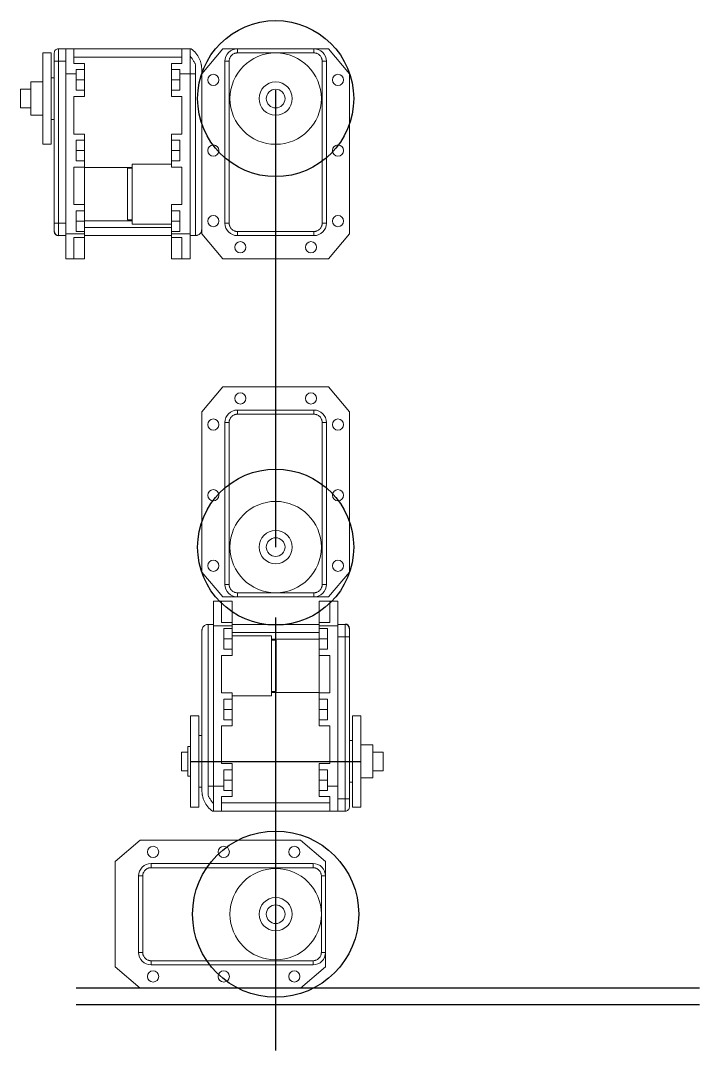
# Model space of a CAD drawing. Header units: millimetres. Extents: x 2045 to 5131, y -377 to 2192.
# Drawn here: x 2524.9 to 2688.3, y 1250.7 to 1498.7 of the extents above; entities that cross this region are included whole.
import ezdxf

# ---------------------------------------------------------------- set-up
doc = ezdxf.new("R2010")
doc.units = ezdxf.units.MM
doc.layers.add('Legs', color=7, linetype='Continuous')
doc.layers.add('RX-28', color=7, linetype='Continuous')

msp = doc.modelspace()

# ---------------------------------------------------------------- linework, layer by layer
at = {"layer": 'Legs', "color": 7, "linetype": 'Continuous', "lineweight": 15}
for p, q in [((2530.202, 1490.913), (2530.202, 1468.913)), ((2532.202, 1468.913), (2532.202, 1490.913)), ((2533.952, 1488.913), (2533.952, 1491.913)), ((2535.702, 1491.913), (2533.952, 1491.913)), ((2535.702, 1485.913), (2535.702, 1491.913)), ((2535.702, 1491.913), (2537.702, 1491.913)), ((2537.702, 1488.388), (2537.702, 1491.913)), ((2537.702, 1491.913), (2563.702, 1491.913)), ((2563.702, 1488.388), (2563.702, 1491.913)), ((2563.702, 1491.913), (2565.702, 1491.913)), ((2565.702, 1485.913), (2565.702, 1491.913)), ((2573.552, 1491.913), (2568.452, 1485.913)), ((2573.552, 1491.913), (2577.052, 1491.913)), ((2573.552, 1491.913), (2576.052, 1491.913)), ((2595.452, 1491.913), (2577.052, 1491.913)), ((2577.052, 1490.913), (2577.052, 1491.913)), ((2595.452, 1490.913), (2577.052, 1490.913)), ((2595.452, 1491.913), (2595.452, 1490.913)), ((2595.452, 1491.913), (2598.952, 1491.913)), ((2596.452, 1491.913), (2598.952, 1491.913)), ((2604.052, 1485.913), (2598.952, 1491.913)), ((2532.952, 1488.913), (2533.952, 1488.913)), ((2532.952, 1449.913), (2532.952, 1488.913)), ((2533.952, 1488.913), (2535.702, 1488.913)), ((2533.952, 1449.913), (2533.952, 1488.913)), ((2537.702, 1489.913), (2563.702, 1489.913)), ((2540.202, 1488.388), (2537.702, 1488.388)), ((2540.202, 1486.888), (2540.202, 1488.388)), ((2561.202, 1486.888), (2561.202, 1488.388)), ((2561.202, 1488.388), (2563.702, 1488.388)), ((2574.052, 1488.913), (2574.052, 1449.913)), ((2575.052, 1488.913), (2574.052, 1488.913)), ((2575.052, 1488.913), (2575.052, 1449.913)), ((2597.452, 1449.913), (2597.452, 1488.913)), ((2597.452, 1488.913), (2598.452, 1488.913)), ((2598.452, 1449.913), (2598.452, 1488.913)), ((2535.702, 1485.913), (2538.202, 1485.913)), ((2535.702, 1447.313), (2535.702, 1485.913)), ((2538.202, 1486.888), (2540.202, 1486.888)), ((2538.202, 1486.888), (2538.202, 1485.913)), ((2538.202, 1481.938), (2538.202, 1485.913)), ((2540.202, 1484.513), (2540.202, 1486.888)), ((2563.202, 1486.888), (2561.202, 1486.888)), ((2561.202, 1484.513), (2561.202, 1486.888)), ((2563.202, 1486.888), (2563.202, 1485.913)), ((2563.202, 1481.938), (2563.202, 1485.913)), ((2565.702, 1485.913), (2563.202, 1485.913)), ((2565.702, 1447.313), (2565.702, 1485.913)), ((2566.952, 1485.913), (2565.702, 1485.913)), ((2566.952, 1487.77), (2566.952, 1486.913)), ((2566.952, 1452.913), (2566.952, 1485.913)), ((2568.452, 1485.913), (2568.452, 1447.313)), ((2604.052, 1447.313), (2604.052, 1485.913)), ((2527.352, 1483.913), (2527.352, 1475.913)), ((2540.202, 1484.413), (2538.202, 1484.413)), ((2540.202, 1484.513), (2540.202, 1484.313)), ((2540.202, 1481.938), (2540.202, 1484.313)), ((2561.202, 1484.313), (2561.202, 1484.513)), ((2561.202, 1484.413), (2563.202, 1484.413)), ((2561.202, 1481.938), (2561.202, 1484.313)), ((2568.452, 1453.414), (2568.452, 1485.412)), ((2524.852, 1482.163), (2524.852, 1477.663)), ((2540.202, 1481.938), (2538.202, 1481.938)), ((2540.202, 1480.438), (2540.202, 1481.938)), ((2561.202, 1480.438), (2561.202, 1481.938)), ((2561.202, 1481.938), (2563.202, 1481.938)), ((2537.702, 1480.438), (2540.202, 1480.438)), ((2537.702, 1471.388), (2537.702, 1480.438)), ((2563.702, 1480.438), (2561.202, 1480.438)), ((2563.702, 1471.388), (2563.702, 1480.438)), ((2540.202, 1471.388), (2537.702, 1471.388)), ((2540.202, 1469.888), (2540.202, 1471.388)), ((2561.202, 1469.888), (2561.202, 1471.388)), ((2561.202, 1471.388), (2563.702, 1471.388)), ((2538.202, 1469.888), (2540.202, 1469.888)), ((2538.202, 1464.938), (2538.202, 1469.888)), ((2540.202, 1467.513), (2540.202, 1469.888)), ((2563.202, 1469.888), (2561.202, 1469.888)), ((2561.202, 1467.513), (2561.202, 1469.888)), ((2563.202, 1464.938), (2563.202, 1469.888)), ((2540.202, 1467.413), (2538.202, 1467.413)), ((2540.202, 1467.513), (2540.202, 1467.313)), ((2540.202, 1464.938), (2540.202, 1467.313)), ((2561.202, 1467.313), (2561.202, 1467.513)), ((2561.202, 1467.413), (2563.202, 1467.413)), ((2561.202, 1464.938), (2561.202, 1467.313)), ((2537.702, 1463.438), (2540.202, 1463.438)), ((2537.702, 1454.388), (2537.702, 1463.438)), ((2540.202, 1464.938), (2538.202, 1464.938)), ((2540.202, 1463.438), (2540.202, 1464.938)), ((2540.202, 1463.313), (2551.702, 1463.313)), ((2540.202, 1454.388), (2540.202, 1463.313)), ((2550.552, 1463.123), (2550.552, 1450.703)), ((2550.552, 1463.123), (2551.702, 1463.123)), ((2551.702, 1464.163), (2551.702, 1449.663)), ((2551.702, 1464.163), (2561.202, 1464.163)), ((2561.202, 1463.438), (2561.202, 1464.938)), ((2561.202, 1464.938), (2563.202, 1464.938)), ((2563.702, 1463.438), (2561.202, 1463.438)), ((2563.702, 1454.388), (2563.702, 1463.438)), ((2540.202, 1454.388), (2537.702, 1454.388)), ((2540.202, 1452.888), (2540.202, 1454.388)), ((2561.202, 1452.888), (2561.202, 1454.388)), ((2561.202, 1454.388), (2563.702, 1454.388)), ((2538.202, 1452.888), (2540.202, 1452.888)), ((2538.202, 1447.938), (2538.202, 1452.888)), ((2540.202, 1450.513), (2540.202, 1452.888)), ((2563.202, 1452.888), (2561.202, 1452.888)), ((2561.202, 1449.663), (2561.202, 1452.888)), ((2563.202, 1447.938), (2563.202, 1452.888)), ((2566.952, 1451.913), (2566.952, 1449.913)), ((2532.952, 1449.913), (2533.952, 1449.913)), ((2533.952, 1446.913), (2533.952, 1449.913)), ((2533.952, 1449.913), (2535.702, 1449.913)), ((2540.202, 1450.413), (2538.202, 1450.413)), ((2540.202, 1450.513), (2540.202, 1450.313)), ((2551.702, 1450.513), (2540.202, 1450.513)), ((2540.202, 1450.313), (2540.202, 1447.938)), ((2561.202, 1448.913), (2540.202, 1448.913)), ((2550.552, 1450.703), (2551.702, 1450.703)), ((2551.702, 1449.663), (2561.202, 1449.663)), ((2563.202, 1450.413), (2561.202, 1450.413)), ((2561.202, 1449.663), (2561.202, 1447.938)), ((2566.952, 1449.913), (2566.952, 1447.913)), ((2568.452, 1448.414), (2568.452, 1449.913)), ((2575.052, 1449.913), (2574.052, 1449.913)), ((2597.452, 1449.913), (2598.452, 1449.913)), ((2533.952, 1446.913), (2535.702, 1446.913)), ((2535.702, 1447.313), (2540.202, 1447.313)), ((2535.702, 1441.313), (2535.702, 1447.313)), ((2537.702, 1446.438), (2540.202, 1446.438)), ((2537.702, 1441.313), (2537.702, 1446.438)), ((2540.202, 1447.938), (2538.202, 1447.938)), ((2540.202, 1447.313), (2540.202, 1447.938)), ((2540.202, 1446.438), (2540.202, 1447.313)), ((2561.202, 1446.913), (2540.202, 1446.913)), ((2540.202, 1441.313), (2540.202, 1446.438)), ((2561.202, 1447.938), (2563.202, 1447.938)), ((2561.202, 1447.313), (2561.202, 1447.938)), ((2565.702, 1447.313), (2561.202, 1447.313)), ((2561.202, 1446.438), (2561.202, 1447.313)), ((2563.702, 1446.438), (2561.202, 1446.438)), ((2561.202, 1441.313), (2561.202, 1446.438)), ((2563.702, 1441.313), (2563.702, 1446.438)), ((2565.702, 1441.313), (2565.702, 1447.313)), ((2566.952, 1446.913), (2565.702, 1446.913)), ((2568.452, 1447.313), (2573.552, 1441.313)), ((2577.052, 1447.913), (2595.452, 1447.913)), ((2577.052, 1447.913), (2577.052, 1446.913)), ((2577.052, 1446.913), (2595.452, 1446.913)), ((2595.452, 1447.913), (2595.452, 1446.913)), ((2598.952, 1441.313), (2604.052, 1447.313)), ((2535.702, 1441.313), (2537.702, 1441.313)), ((2540.202, 1441.313), (2537.702, 1441.313)), ((2540.202, 1441.313), (2537.702, 1441.313)), ((2540.202, 1441.313), (2538.202, 1441.313)), ((2540.202, 1441.313), (2538.202, 1441.313)), ((2561.202, 1441.313), (2563.702, 1441.313)), ((2561.202, 1441.313), (2563.202, 1441.313)), ((2561.202, 1441.313), (2563.702, 1441.313)), ((2561.202, 1441.313), (2563.202, 1441.313)), ((2565.702, 1441.313), (2563.702, 1441.313)), ((2573.552, 1441.313), (2598.952, 1441.313)), ((2573.552, 1410.513), (2568.452, 1404.513)), ((2598.952, 1410.513), (2573.552, 1410.513)), ((2604.052, 1404.513), (2598.952, 1410.513)), ((2568.452, 1404.513), (2568.452, 1365.913)), ((2595.452, 1404.913), (2577.052, 1404.913)), ((2577.052, 1403.913), (2577.052, 1404.913)), ((2595.452, 1403.913), (2577.052, 1403.913)), ((2595.452, 1403.913), (2595.452, 1404.913)), ((2604.052, 1365.913), (2604.052, 1404.513)), ((2574.052, 1401.913), (2574.052, 1362.913)), ((2575.052, 1401.913), (2574.052, 1401.913)), ((2575.052, 1401.913), (2575.052, 1362.913)), ((2597.452, 1362.913), (2597.452, 1401.913)), ((2597.452, 1401.913), (2598.452, 1401.913)), ((2598.452, 1362.913), (2598.452, 1401.913)), ((2568.452, 1365.913), (2573.552, 1359.913)), ((2598.952, 1359.913), (2604.052, 1365.913)), ((2575.052, 1362.913), (2574.052, 1362.913)), ((2597.452, 1362.913), (2598.452, 1362.913)), ((2577.052, 1359.913), (2573.552, 1359.913)), ((2576.052, 1359.913), (2573.552, 1359.913)), ((2577.052, 1360.913), (2595.452, 1360.913)), ((2577.052, 1359.913), (2577.052, 1360.913)), ((2577.052, 1359.913), (2595.452, 1359.913)), ((2595.452, 1360.913), (2595.452, 1359.913)), ((2598.952, 1359.913), (2595.452, 1359.913)), ((2598.952, 1359.913), (2596.452, 1359.913)), ((2571.252, 1358.913), (2573.252, 1358.913)), ((2571.252, 1358.913), (2571.252, 1352.913)), ((2573.252, 1358.913), (2573.252, 1353.788)), ((2575.752, 1358.913), (2573.252, 1358.913)), ((2575.752, 1358.913), (2573.252, 1358.913)), ((2575.752, 1358.913), (2573.752, 1358.913)), ((2575.752, 1358.913), (2573.752, 1358.913)), ((2575.752, 1358.913), (2575.752, 1353.788)), ((2596.752, 1358.913), (2599.252, 1358.913)), ((2596.752, 1358.913), (2596.752, 1353.788)), ((2596.752, 1358.913), (2598.752, 1358.913)), ((2596.752, 1358.913), (2599.252, 1358.913)), ((2596.752, 1358.913), (2598.752, 1358.913)), ((2599.252, 1358.913), (2599.252, 1353.788)), ((2601.252, 1358.913), (2599.252, 1358.913)), ((2601.252, 1358.913), (2601.252, 1352.913)), ((2568.502, 1351.812), (2568.502, 1350.313)), ((2570.002, 1353.313), (2571.252, 1353.313)), ((2570.002, 1350.313), (2570.002, 1352.313)), ((2571.252, 1352.913), (2571.252, 1314.313)), ((2571.252, 1352.913), (2575.752, 1352.913)), ((2573.252, 1353.788), (2575.752, 1353.788)), ((2575.752, 1352.288), (2573.752, 1352.288)), ((2573.752, 1352.288), (2573.752, 1347.338)), ((2575.752, 1353.788), (2575.752, 1352.913)), ((2575.752, 1353.313), (2596.752, 1353.313)), ((2575.752, 1352.913), (2575.752, 1352.288)), ((2575.752, 1350.563), (2575.752, 1352.288)), ((2599.252, 1353.788), (2596.752, 1353.788)), ((2596.752, 1353.788), (2596.752, 1352.913)), ((2596.752, 1352.913), (2596.752, 1352.288)), ((2601.252, 1352.913), (2596.752, 1352.913)), ((2596.752, 1352.288), (2598.752, 1352.288)), ((2596.752, 1349.913), (2596.752, 1352.288)), ((2598.752, 1352.288), (2598.752, 1347.338)), ((2603.002, 1353.313), (2601.252, 1353.313)), ((2601.252, 1352.913), (2601.252, 1314.313)), ((2603.002, 1353.313), (2603.002, 1350.313)), ((2570.002, 1348.313), (2570.002, 1350.313)), ((2573.752, 1349.813), (2575.752, 1349.813)), ((2575.752, 1351.313), (2596.752, 1351.313)), ((2575.752, 1350.563), (2575.752, 1347.338)), ((2585.252, 1350.563), (2575.752, 1350.563)), ((2585.252, 1336.063), (2585.252, 1350.563)), ((2585.252, 1349.713), (2596.752, 1349.713)), ((2586.402, 1349.523), (2585.252, 1349.523)), ((2586.402, 1337.103), (2586.402, 1349.523)), ((2596.752, 1349.713), (2596.752, 1349.913)), ((2596.752, 1349.813), (2598.752, 1349.813)), ((2596.752, 1349.713), (2596.752, 1347.338)), ((2603.002, 1350.313), (2601.252, 1350.313)), ((2604.002, 1350.313), (2603.002, 1350.313)), ((2603.002, 1350.313), (2603.002, 1311.313)), ((2604.002, 1350.313), (2604.002, 1311.313)), ((2568.502, 1346.812), (2568.502, 1314.814)), ((2570.002, 1347.313), (2570.002, 1314.313)), ((2573.752, 1347.338), (2575.752, 1347.338)), ((2575.752, 1347.338), (2575.752, 1345.838)), ((2596.752, 1347.338), (2596.752, 1345.838)), ((2598.752, 1347.338), (2596.752, 1347.338)), ((2575.752, 1345.838), (2573.252, 1345.838)), ((2573.252, 1345.838), (2573.252, 1336.788)), ((2596.752, 1345.838), (2599.252, 1345.838)), ((2596.752, 1345.838), (2596.752, 1336.913)), ((2599.252, 1345.838), (2599.252, 1336.788)), ((2573.252, 1336.788), (2575.752, 1336.788)), ((2575.752, 1336.788), (2575.752, 1335.288)), ((2586.402, 1337.103), (2585.252, 1337.103)), ((2596.752, 1336.913), (2585.252, 1336.913)), ((2596.752, 1336.788), (2596.752, 1335.288)), ((2599.252, 1336.788), (2596.752, 1336.788)), ((2575.752, 1335.288), (2573.752, 1335.288)), ((2573.752, 1335.288), (2573.752, 1330.338)), ((2585.252, 1336.063), (2575.752, 1336.063)), ((2575.752, 1335.288), (2575.752, 1332.913)), ((2596.752, 1335.288), (2598.752, 1335.288)), ((2596.752, 1335.288), (2596.752, 1332.913)), ((2598.752, 1335.288), (2598.752, 1330.338)), ((2575.752, 1332.813), (2573.752, 1332.813)), ((2575.752, 1332.913), (2575.752, 1332.713)), ((2575.752, 1332.713), (2575.752, 1330.338)), ((2596.752, 1332.713), (2596.752, 1332.913)), ((2596.752, 1332.813), (2598.752, 1332.813)), ((2596.752, 1332.713), (2596.752, 1330.338)), ((2565.752, 1309.313), (2565.752, 1331.313)), ((2567.752, 1331.313), (2567.752, 1309.313)), ((2573.752, 1330.338), (2575.752, 1330.338)), ((2575.752, 1330.338), (2575.752, 1328.838)), ((2596.752, 1330.338), (2596.752, 1328.838)), ((2598.752, 1330.338), (2596.752, 1330.338)), ((2604.752, 1331.313), (2604.752, 1309.313)), ((2606.752, 1309.313), (2606.752, 1331.313)), ((2575.752, 1328.838), (2573.252, 1328.838)), ((2573.252, 1328.838), (2573.252, 1319.788)), ((2596.752, 1328.838), (2599.252, 1328.838)), ((2599.252, 1328.838), (2599.252, 1319.788)), ((2609.602, 1316.313), (2609.602, 1324.313)), ((2563.602, 1318.063), (2563.602, 1322.563)), ((2565.102, 1316.713), (2565.102, 1323.913)), ((2612.102, 1318.063), (2612.102, 1322.563)), ((2573.252, 1319.788), (2575.752, 1319.788)), ((2575.752, 1319.788), (2575.752, 1318.288)), ((2596.752, 1319.788), (2596.752, 1318.288)), ((2599.252, 1319.788), (2596.752, 1319.788)), ((2575.752, 1318.288), (2573.752, 1318.288)), ((2573.752, 1318.288), (2573.752, 1314.313)), ((2575.752, 1318.288), (2575.752, 1315.913)), ((2596.752, 1318.288), (2598.752, 1318.288)), ((2596.752, 1318.288), (2596.752, 1315.913)), ((2598.752, 1318.288), (2598.752, 1314.313)), ((2575.752, 1315.813), (2573.752, 1315.813)), ((2575.752, 1315.913), (2575.752, 1315.713)), ((2575.752, 1315.713), (2575.752, 1313.338)), ((2596.752, 1315.713), (2596.752, 1315.913)), ((2596.752, 1315.813), (2598.752, 1315.813)), ((2596.752, 1315.713), (2596.752, 1313.338)), ((2570.002, 1314.313), (2571.252, 1314.313)), ((2570.002, 1312.456), (2570.002, 1313.313)), ((2571.252, 1314.313), (2573.752, 1314.313)), ((2571.252, 1314.313), (2571.252, 1308.313)), ((2575.752, 1311.838), (2573.252, 1311.838)), ((2573.252, 1311.838), (2573.252, 1308.313)), ((2573.752, 1313.338), (2573.752, 1314.313)), ((2573.752, 1313.338), (2575.752, 1313.338)), ((2575.752, 1313.338), (2575.752, 1311.838)), ((2596.752, 1313.338), (2596.752, 1311.838)), ((2598.752, 1313.338), (2596.752, 1313.338)), ((2596.752, 1311.838), (2599.252, 1311.838)), ((2598.752, 1313.338), (2598.752, 1314.313)), ((2601.252, 1314.313), (2598.752, 1314.313)), ((2599.252, 1311.838), (2599.252, 1308.313)), ((2601.252, 1314.313), (2601.252, 1308.313)), ((2599.252, 1310.313), (2573.252, 1310.313)), ((2603.002, 1311.313), (2601.252, 1311.313)), ((2603.002, 1311.313), (2603.002, 1308.313)), ((2604.002, 1311.313), (2603.002, 1311.313)), ((2573.252, 1308.313), (2571.252, 1308.313)), ((2599.252, 1308.313), (2573.252, 1308.313)), ((2601.252, 1308.313), (2599.252, 1308.313)), ((2601.252, 1308.313), (2603.002, 1308.313)), ((2547.652, 1296.213), (2553.652, 1301.313)), ((2553.652, 1301.313), (2592.252, 1301.313)), ((2592.252, 1301.313), (2598.252, 1296.213)), ((2547.652, 1270.813), (2547.652, 1296.213)), ((2556.252, 1295.713), (2595.252, 1295.713)), ((2556.252, 1294.713), (2556.252, 1295.713)), ((2556.252, 1294.713), (2595.252, 1294.713)), ((2595.252, 1294.713), (2595.252, 1295.713)), ((2598.252, 1292.713), (2598.252, 1296.213)), ((2598.252, 1293.713), (2598.252, 1296.213)), ((2553.252, 1274.313), (2553.252, 1292.713)), ((2554.252, 1292.713), (2553.252, 1292.713)), ((2554.252, 1274.313), (2554.252, 1292.713)), ((2597.252, 1292.713), (2597.252, 1274.313)), ((2598.252, 1292.713), (2597.252, 1292.713)), ((2598.252, 1292.713), (2598.252, 1274.313)), ((2554.252, 1274.313), (2553.252, 1274.313)), ((2595.252, 1272.313), (2556.252, 1272.313)), ((2556.252, 1272.313), (2556.252, 1271.313)), ((2595.252, 1272.313), (2595.252, 1271.313)), ((2597.252, 1274.313), (2598.252, 1274.313)), ((2598.252, 1270.813), (2598.252, 1274.313)), ((2598.252, 1270.813), (2598.252, 1273.313)), ((2553.652, 1265.713), (2547.652, 1270.813)), ((2595.252, 1271.313), (2556.252, 1271.313)), ((2598.252, 1270.813), (2592.252, 1265.713)), ((2592.252, 1265.713), (2553.652, 1265.713))]:
    msp.add_line(p, q, dxfattribs=at)
at = {"layer": 'Legs', "color": 1}
for p, q in [((2586.252, 1371.913), (2586.252, 1481.913)), ((2586.252, 1250.713), (2586.252, 1354.928)), ((2565.752, 1320.313), (2606.752, 1320.313)), ((2688.252, 1265.713), (2538.252, 1265.713)), ((2688.252, 1261.713), (2538.252, 1261.713))]:
    msp.add_line(p, q, dxfattribs=at)
for centre, radius in [((2586.252, 1479.913), 18.784), ((2586.252, 1283.513), 20)]:
    msp.add_circle(centre, radius, dxfattribs=at)
at = {"layer": 'Legs', "color": 7, "linetype": 'Continuous', "lineweight": 15}
for centre, radius in [((2586.252, 1479.913), 11), ((2571.252, 1484.413), 1.35), ((2601.252, 1484.413), 1.35), ((2586.252, 1479.913), 4), ((2586.252, 1479.913), 2.25), ((2571.252, 1467.413), 1.35), ((2601.252, 1467.413), 1.35), ((2571.252, 1450.413), 1.35), ((2601.252, 1450.413), 1.35), ((2577.752, 1444.113), 1.35), ((2594.752, 1444.113), 1.35), ((2577.752, 1407.713), 1.35), ((2594.752, 1407.713), 1.35), ((2571.252, 1401.413), 1.35), ((2601.252, 1401.413), 1.35), ((2571.252, 1384.413), 1.35), ((2601.252, 1384.413), 1.35), ((2586.252, 1371.913), 11), ((2586.252, 1371.913), 4), ((2586.252, 1371.913), 2.25), ((2571.252, 1367.413), 1.35), ((2601.252, 1367.413), 1.35), ((2556.752, 1298.513), 1.35), ((2573.752, 1298.513), 1.35), ((2590.752, 1298.513), 1.35), ((2586.252, 1283.513), 11), ((2586.252, 1283.513), 4), ((2586.252, 1283.513), 2.25), ((2556.752, 1268.513), 1.35), ((2573.752, 1268.513), 1.35), ((2590.752, 1268.513), 1.35)]:
    msp.add_circle(centre, radius, dxfattribs=at)
for centre, radius, start, end in [((2533.952, 1490.913), 1, 90, 180.00001), ((2562.275, 1486.913), 6.177, 25.31713, 54.04316), ((2577.052, 1488.913), 3, 90, 180), ((2595.452, 1488.913), 3, 0, 90), ((2577.052, 1449.913), 3, 180, 270), ((2595.452, 1449.913), 3, 270, 0), ((2577.052, 1401.913), 3, 90, 180), ((2595.452, 1401.913), 3, 0, 90), ((2577.052, 1362.913), 3, 180, 270), ((2595.452, 1362.913), 3, 270, 0), ((2574.679, 1313.313), 6.177, 205.31713, 234.04316), ((2603.002, 1309.313), 1, 270, 0.00001), ((2556.252, 1292.713), 3, 90, 180), ((2595.252, 1292.713), 3, 0, 90), ((2556.252, 1274.313), 3, 180, 270), ((2595.252, 1274.313), 3, 270, 0)]:
    msp.add_arc(centre, radius, start, end, dxfattribs=at)
at = {"layer": 'Legs', "color": 7, "linetype": 'Continuous'}
for centre, start, end in [((2533.952, 1447.913), 180, 270), ((2603.002, 1352.313), 0, 90)]:
    msp.add_arc(centre, 1, start, end, dxfattribs=at)
at = {"layer": 'Legs', "color": 7, "linetype": 'Continuous', "lineweight": 15}
for points, degree in [([(2532.202, 1490.913), (2530.202, 1490.913)], 1), ([(2565.902, 1491.913), (2565.902, 1491.913), (2565.825, 1491.913), (2565.702, 1491.913)], 3), ([(2565.702, 1490.096), (2566.028, 1489.745), (2566.298, 1489.346), (2566.503, 1488.913)], 3), ([(2568.452, 1485.413), (2568.452, 1485.413), (2568.452, 1485.973), (2568.452, 1486.913)], 3), ([(2530.202, 1483.913), (2527.352, 1483.913)], 1), ([(2532.952, 1484.913), (2532.202, 1484.913)], 1), ([(2527.352, 1482.163), (2524.852, 1482.163)], 1), ([(2524.852, 1477.663), (2527.352, 1477.663)], 1), ([(2527.352, 1475.913), (2530.202, 1475.913)], 1), ([(2532.202, 1474.913), (2532.952, 1474.913)], 1), ([(2530.202, 1468.913), (2532.202, 1468.913)], 1), ([(2566.952, 1451.948), (2566.952, 1451.913)], 1), ([(2566.952, 1446.948), (2566.952, 1446.913)], 1), ([(2568.154, 1447.522), (2568.077, 1447.431)], 1), ([(2568.8, 1352.704), (2568.877, 1352.795)], 1), ([(2570.002, 1353.278), (2570.002, 1353.313)], 1), ([(2570.002, 1348.278), (2570.002, 1348.313)], 1), ([(2565.752, 1331.313), (2567.752, 1331.313)], 1), ([(2606.752, 1331.313), (2604.752, 1331.313)], 1), ([(2567.752, 1326.563), (2568.502, 1326.563)], 1), ([(2604.752, 1325.313), (2604.002, 1325.313)], 1), ([(2609.602, 1324.313), (2606.752, 1324.313)], 1), ([(2563.602, 1322.563), (2565.102, 1322.563)], 1), ([(2565.102, 1323.913), (2565.752, 1323.913)], 1), ([(2612.102, 1322.563), (2609.602, 1322.563)], 1), ([(2565.102, 1318.063), (2563.602, 1318.063)], 1), ([(2609.602, 1318.063), (2612.102, 1318.063)], 1), ([(2565.752, 1316.713), (2565.102, 1316.713)], 1), ([(2568.502, 1314.813), (2568.502, 1314.813), (2568.502, 1314.253), (2568.502, 1313.313)], 3), ([(2604.002, 1315.313), (2604.752, 1315.313)], 1), ([(2606.752, 1316.313), (2609.602, 1316.313)], 1), ([(2568.502, 1314.063), (2567.752, 1314.063)], 1), ([(2571.252, 1310.13), (2570.926, 1310.481), (2570.656, 1310.88), (2570.451, 1311.313)], 3), ([(2567.752, 1309.313), (2565.752, 1309.313)], 1), ([(2571.052, 1308.313), (2571.052, 1308.313), (2571.128, 1308.313), (2571.252, 1308.313)], 3), ([(2604.752, 1309.313), (2606.752, 1309.313)], 1)]:
    msp.add_open_spline(points, degree=degree, dxfattribs=at)
for points, knots in [([(2532.952, 1488.913), (2532.952, 1488.955), (2532.952, 1489.039), (2532.952, 1489.164), (2532.952, 1489.288), (2532.952, 1489.41), (2532.952, 1489.531), (2532.952, 1489.738), (2532.952, 1490.019), (2532.952, 1490.336), (2532.952, 1490.597), (2532.952, 1490.761), (2532.952, 1490.855), (2532.952, 1490.904), (2532.952, 1490.91), (2532.952, 1490.913)], [0, 0, 0, 0, 0.04032222, 0.08031714, 0.12014249, 0.15995801, 0.19992356, 0.24019724, 0.37004189, 0.50005725, 0.62990199, 0.75991743, 0.84004545, 0.91964627, 1, 1, 1, 1]), ([(2577.052, 1490.913), (2577.01, 1490.912), (2576.926, 1490.911), (2576.8, 1490.898), (2576.677, 1490.879), (2576.554, 1490.852), (2576.434, 1490.816), (2576.227, 1490.742), (2575.946, 1490.597), (2575.628, 1490.337), (2575.368, 1490.019), (2575.204, 1489.701), (2575.11, 1489.412), (2575.061, 1489.164), (2575.055, 1488.997), (2575.052, 1488.913)], [0, 0, 0, 0, 0.0403222, 0.0803171, 0.1201425, 0.159958, 0.1999236, 0.2401972, 0.3700419, 0.5000573, 0.629902, 0.7599174, 0.8400454, 0.9196463, 1, 1, 1, 1]), ([(2597.452, 1488.913), (2597.451, 1488.955), (2597.45, 1489.039), (2597.437, 1489.164), (2597.418, 1489.288), (2597.391, 1489.41), (2597.355, 1489.531), (2597.281, 1489.738), (2597.136, 1490.019), (2596.876, 1490.336), (2596.558, 1490.597), (2596.24, 1490.761), (2595.951, 1490.855), (2595.703, 1490.904), (2595.536, 1490.91), (2595.452, 1490.913)], [0, 0, 0, 0, 0.04032222, 0.08031714, 0.12014249, 0.15995801, 0.19992356, 0.24019724, 0.37004189, 0.50005725, 0.62990199, 0.75991743, 0.84004545, 0.91964627, 1, 1, 1, 1]), ([(2566.503, 1488.913), (2566.655, 1488.729), (2566.771, 1488.533), (2566.92, 1488.142), (2566.952, 1487.947), (2566.952, 1487.77)], [0, 0, 0, 0, 0.5, 0.5, 1, 1, 1, 1]), ([(2568.452, 1486.913), (2568.451, 1486.972), (2568.45, 1487.092), (2568.442, 1487.275), (2568.428, 1487.463), (2568.408, 1487.654), (2568.382, 1487.849), (2568.348, 1488.047), (2568.299, 1488.287), (2568.228, 1488.572), (2568.127, 1488.899), (2568.006, 1489.229), (2567.908, 1489.445), (2567.859, 1489.554)], [0, 0, 0, 0, 0.070877, 0.1420784, 0.2137175, 0.285906, 0.3587527, 0.4323636, 0.5068416, 0.6264285, 0.748243, 0.872652, 1, 1, 1, 1]), ([(2566.952, 1486.913), (2566.952, 1486.913), (2566.952, 1486.891), (2566.952, 1486.794), (2566.952, 1486.717), (2566.952, 1486.522), (2566.952, 1486.404), (2566.952, 1486.158), (2566.952, 1486.031), (2566.952, 1485.913)], [0, 0, 0, 0, 0.25, 0.25, 0.5, 0.5, 0.75, 0.75, 1, 1, 1, 1]), ([(2568.452, 1449.913), (2568.452, 1450.841), (2568.452, 1451.731), (2568.452, 1453.044), (2568.452, 1453.413), (2568.452, 1453.413)], [0, 0, 0, 0, 0.5, 0.5, 1, 1, 1, 1]), ([(2566.952, 1452.913), (2566.952, 1452.782), (2566.952, 1452.519), (2566.952, 1452.192), (2566.952, 1451.985), (2566.952, 1451.958), (2566.952, 1451.948)], [0, 0, 0, 0, 0.2825844, 0.5651689, 0.8477533, 1, 1, 1, 1]), ([(2532.952, 1447.913), (2532.952, 1447.914), (2532.952, 1447.915), (2532.952, 1447.927), (2532.952, 1447.947), (2532.952, 1447.974), (2532.952, 1448.009), (2532.952, 1448.084), (2532.952, 1448.229), (2532.952, 1448.489), (2532.952, 1448.807), (2532.952, 1449.125), (2532.952, 1449.414), (2532.952, 1449.661), (2532.952, 1449.829), (2532.952, 1449.913)], [0, 0, 0, 0, 0.0403222, 0.0803171, 0.1201425, 0.159958, 0.1999236, 0.2401972, 0.3700419, 0.5000573, 0.629902, 0.7599174, 0.8400454, 0.9196463, 1, 1, 1, 1]), ([(2568.097, 1447.447), (2568.107, 1447.459), (2568.169, 1447.527), (2568.276, 1447.698), (2568.396, 1447.98), (2568.415, 1448.206), (2568.426, 1448.328)], [0, 0, 0, 0, 0.050132, 0.2955176, 0.6187189, 1, 1, 1, 1]), ([(2568.452, 1448.414), (2568.446, 1448.32), (2568.434, 1448.121), (2568.37, 1447.886), (2568.297, 1447.76), (2568.277, 1447.727)], [0, 0, 0, 0, 0.3971375, 0.8406945, 1, 1, 1, 1]), ([(2575.052, 1449.913), (2575.053, 1449.871), (2575.054, 1449.787), (2575.066, 1449.661), (2575.086, 1449.538), (2575.113, 1449.415), (2575.148, 1449.295), (2575.223, 1449.088), (2575.368, 1448.807), (2575.628, 1448.489), (2575.946, 1448.229), (2576.264, 1448.065), (2576.553, 1447.971), (2576.8, 1447.922), (2576.968, 1447.916), (2577.052, 1447.913)], [0, 0, 0, 0, 0.0403222, 0.0803171, 0.1201425, 0.159958, 0.1999236, 0.2401972, 0.3700419, 0.5000573, 0.629902, 0.7599174, 0.8400454, 0.9196463, 1, 1, 1, 1]), ([(2595.452, 1447.913), (2595.494, 1447.914), (2595.578, 1447.915), (2595.703, 1447.927), (2595.827, 1447.947), (2595.949, 1447.974), (2596.07, 1448.009), (2596.277, 1448.084), (2596.558, 1448.229), (2596.875, 1448.489), (2597.136, 1448.807), (2597.3, 1449.125), (2597.394, 1449.414), (2597.443, 1449.661), (2597.449, 1449.829), (2597.452, 1449.913)], [0, 0, 0, 0, 0.0403222, 0.0803171, 0.1201425, 0.159958, 0.1999236, 0.2401972, 0.3700419, 0.5000573, 0.629902, 0.7599174, 0.8400454, 0.9196463, 1, 1, 1, 1]), ([(2566.935, 1446.929), (2567.012, 1446.934), (2567.158, 1446.942), (2567.417, 1446.997), (2567.725, 1447.118), (2567.948, 1447.273), (2568.072, 1447.417), (2568.097, 1447.447)], [0, 0, 0, 0, 0.1677828, 0.3204249, 0.5757663, 0.9127774, 1, 1, 1, 1]), ([(2566.952, 1447.913), (2566.952, 1447.782), (2566.952, 1447.519), (2566.952, 1447.192), (2566.952, 1446.985), (2566.952, 1446.958), (2566.952, 1446.948)], [0, 0, 0, 0, 0.2825843, 0.5651687, 0.847753, 1, 1, 1, 1]), ([(2577.052, 1403.913), (2577.01, 1403.912), (2576.926, 1403.911), (2576.8, 1403.898), (2576.677, 1403.879), (2576.554, 1403.852), (2576.434, 1403.816), (2576.227, 1403.742), (2575.946, 1403.597), (2575.628, 1403.337), (2575.368, 1403.019), (2575.204, 1402.701), (2575.11, 1402.412), (2575.061, 1402.164), (2575.055, 1401.997), (2575.052, 1401.913)], [0, 0, 0, 0, 0.0403222, 0.0803171, 0.1201425, 0.159958, 0.1999236, 0.2401972, 0.3700419, 0.5000573, 0.629902, 0.7599174, 0.8400454, 0.9196463, 1, 1, 1, 1]), ([(2597.452, 1401.913), (2597.451, 1401.955), (2597.45, 1402.039), (2597.437, 1402.164), (2597.418, 1402.288), (2597.391, 1402.41), (2597.355, 1402.531), (2597.281, 1402.738), (2597.136, 1403.019), (2596.876, 1403.336), (2596.558, 1403.597), (2596.24, 1403.761), (2595.951, 1403.855), (2595.703, 1403.904), (2595.536, 1403.91), (2595.452, 1403.913)], [0, 0, 0, 0, 0.0403222, 0.0803171, 0.1201425, 0.159958, 0.1999236, 0.2401972, 0.3700419, 0.5000573, 0.629902, 0.7599174, 0.8400454, 0.9196463, 1, 1, 1, 1]), ([(2575.052, 1362.913), (2575.053, 1362.871), (2575.054, 1362.787), (2575.066, 1362.661), (2575.086, 1362.538), (2575.113, 1362.415), (2575.148, 1362.295), (2575.223, 1362.088), (2575.368, 1361.807), (2575.628, 1361.489), (2575.946, 1361.229), (2576.264, 1361.065), (2576.553, 1360.971), (2576.8, 1360.922), (2576.968, 1360.916), (2577.052, 1360.913)], [0, 0, 0, 0, 0.04032222, 0.08031714, 0.12014249, 0.15995801, 0.19992356, 0.24019724, 0.37004189, 0.50005725, 0.62990199, 0.75991743, 0.84004545, 0.91964627, 1, 1, 1, 1]), ([(2595.452, 1360.913), (2595.494, 1360.914), (2595.578, 1360.915), (2595.703, 1360.927), (2595.827, 1360.947), (2595.949, 1360.974), (2596.07, 1361.009), (2596.277, 1361.084), (2596.558, 1361.229), (2596.875, 1361.489), (2597.136, 1361.807), (2597.3, 1362.125), (2597.394, 1362.414), (2597.443, 1362.661), (2597.449, 1362.829), (2597.452, 1362.913)], [0, 0, 0, 0, 0.0403222, 0.0803171, 0.1201425, 0.159958, 0.1999236, 0.2401972, 0.3700419, 0.5000573, 0.629902, 0.7599174, 0.8400454, 0.9196463, 1, 1, 1, 1]), ([(2568.502, 1351.812), (2568.508, 1351.906), (2568.52, 1352.105), (2568.584, 1352.34), (2568.657, 1352.465), (2568.676, 1352.499)], [0, 0, 0, 0, 0.3971375, 0.8406945, 1, 1, 1, 1]), ([(2568.857, 1352.778), (2568.846, 1352.767), (2568.785, 1352.699), (2568.678, 1352.528), (2568.557, 1352.246), (2568.538, 1352.02), (2568.528, 1351.897)], [0, 0, 0, 0, 0.050132, 0.2955176, 0.6187189, 1, 1, 1, 1]), ([(2570.018, 1353.296), (2569.942, 1353.292), (2569.795, 1353.284), (2569.536, 1353.228), (2569.229, 1353.108), (2569.006, 1352.953), (2568.882, 1352.808), (2568.857, 1352.778)], [0, 0, 0, 0, 0.1677828, 0.3204249, 0.5757663, 0.9127774, 1, 1, 1, 1]), ([(2570.002, 1352.313), (2570.002, 1352.444), (2570.002, 1352.707), (2570.002, 1353.034), (2570.002, 1353.24), (2570.002, 1353.268), (2570.002, 1353.278)], [0, 0, 0, 0, 0.2825843, 0.5651687, 0.847753, 1, 1, 1, 1]), ([(2604.002, 1352.313), (2604.002, 1352.312), (2604.002, 1352.311), (2604.002, 1352.298), (2604.002, 1352.279), (2604.002, 1352.252), (2604.002, 1352.216), (2604.002, 1352.142), (2604.002, 1351.997), (2604.002, 1351.737), (2604.002, 1351.419), (2604.002, 1351.101), (2604.002, 1350.812), (2604.002, 1350.564), (2604.002, 1350.397), (2604.002, 1350.313)], [0, 0, 0, 0, 0.0403222, 0.0803171, 0.1201425, 0.159958, 0.1999236, 0.2401972, 0.3700419, 0.5000573, 0.629902, 0.7599174, 0.8400454, 0.9196463, 1, 1, 1, 1]), ([(2568.502, 1350.313), (2568.502, 1349.385), (2568.502, 1348.494), (2568.502, 1347.182), (2568.502, 1346.813), (2568.502, 1346.813)], [0, 0, 0, 0, 0.5, 0.5, 1, 1, 1, 1]), ([(2570.002, 1347.313), (2570.002, 1347.444), (2570.002, 1347.707), (2570.002, 1348.034), (2570.002, 1348.24), (2570.002, 1348.268), (2570.002, 1348.278)], [0, 0, 0, 0, 0.2825844, 0.5651689, 0.8477533, 1, 1, 1, 1]), ([(2568.502, 1313.313), (2568.502, 1313.253), (2568.503, 1313.134), (2568.512, 1312.95), (2568.525, 1312.763), (2568.545, 1312.572), (2568.572, 1312.377), (2568.606, 1312.179), (2568.655, 1311.938), (2568.725, 1311.654), (2568.827, 1311.327), (2568.948, 1310.997), (2569.046, 1310.781), (2569.095, 1310.671)], [0, 0, 0, 0, 0.070877, 0.1420784, 0.2137175, 0.285906, 0.3587527, 0.4323636, 0.5068416, 0.6264285, 0.748243, 0.872652, 1, 1, 1, 1]), ([(2570.002, 1313.313), (2570.002, 1313.313), (2570.002, 1313.334), (2570.002, 1313.432), (2570.002, 1313.508), (2570.002, 1313.703), (2570.002, 1313.822), (2570.002, 1314.068), (2570.002, 1314.195), (2570.002, 1314.313)], [0, 0, 0, 0, 0.25, 0.25, 0.5, 0.5, 0.75, 0.75, 1, 1, 1, 1]), ([(2570.451, 1311.313), (2570.299, 1311.497), (2570.183, 1311.693), (2570.034, 1312.084), (2570.002, 1312.278), (2570.002, 1312.456)], [0, 0, 0, 0, 0.5, 0.5, 1, 1, 1, 1]), ([(2604.002, 1311.313), (2604.002, 1311.271), (2604.002, 1311.187), (2604.002, 1311.061), (2604.002, 1310.938), (2604.002, 1310.815), (2604.002, 1310.695), (2604.002, 1310.488), (2604.002, 1310.207), (2604.002, 1309.889), (2604.002, 1309.629), (2604.002, 1309.465), (2604.002, 1309.371), (2604.002, 1309.322), (2604.002, 1309.316), (2604.002, 1309.313)], [0, 0, 0, 0, 0.04032222, 0.08031714, 0.12014249, 0.15995801, 0.19992356, 0.24019724, 0.37004189, 0.50005725, 0.62990199, 0.75991743, 0.84004545, 0.91964627, 1, 1, 1, 1]), ([(2554.252, 1292.713), (2554.253, 1292.755), (2554.254, 1292.839), (2554.266, 1292.964), (2554.286, 1293.088), (2554.313, 1293.21), (2554.348, 1293.331), (2554.423, 1293.538), (2554.568, 1293.819), (2554.828, 1294.136), (2555.146, 1294.397), (2555.464, 1294.561), (2555.753, 1294.655), (2556, 1294.704), (2556.168, 1294.71), (2556.252, 1294.713)], [0, 0, 0, 0, 0.0403222, 0.0803171, 0.1201425, 0.159958, 0.1999236, 0.2401972, 0.3700419, 0.5000573, 0.629902, 0.7599174, 0.8400454, 0.9196463, 1, 1, 1, 1]), ([(2595.252, 1294.713), (2595.294, 1294.712), (2595.378, 1294.711), (2595.503, 1294.698), (2595.627, 1294.679), (2595.749, 1294.652), (2595.87, 1294.616), (2596.077, 1294.542), (2596.358, 1294.397), (2596.675, 1294.137), (2596.936, 1293.819), (2597.1, 1293.501), (2597.194, 1293.212), (2597.243, 1292.964), (2597.249, 1292.797), (2597.252, 1292.713)], [0, 0, 0, 0, 0.04032222, 0.08031714, 0.12014249, 0.15995801, 0.19992356, 0.24019724, 0.37004189, 0.50005725, 0.62990199, 0.75991743, 0.84004545, 0.91964627, 1, 1, 1, 1]), ([(2556.252, 1272.313), (2556.21, 1272.314), (2556.126, 1272.315), (2556, 1272.327), (2555.877, 1272.347), (2555.754, 1272.374), (2555.634, 1272.409), (2555.427, 1272.484), (2555.146, 1272.629), (2554.828, 1272.889), (2554.568, 1273.207), (2554.404, 1273.525), (2554.31, 1273.814), (2554.261, 1274.061), (2554.255, 1274.229), (2554.252, 1274.313)], [0, 0, 0, 0, 0.0403222, 0.0803171, 0.1201425, 0.159958, 0.1999236, 0.2401972, 0.3700419, 0.5000573, 0.629902, 0.7599174, 0.8400454, 0.9196463, 1, 1, 1, 1]), ([(2597.252, 1274.313), (2597.251, 1274.271), (2597.25, 1274.187), (2597.237, 1274.061), (2597.218, 1273.938), (2597.191, 1273.815), (2597.155, 1273.695), (2597.081, 1273.488), (2596.936, 1273.207), (2596.676, 1272.889), (2596.358, 1272.629), (2596.04, 1272.465), (2595.751, 1272.371), (2595.503, 1272.322), (2595.336, 1272.316), (2595.252, 1272.313)], [0, 0, 0, 0, 0.0403222, 0.0803171, 0.1201425, 0.159958, 0.1999236, 0.2401972, 0.3700419, 0.5000573, 0.629902, 0.7599174, 0.8400454, 0.9196463, 1, 1, 1, 1])]:
    msp.add_open_spline(points, degree=3, knots=knots, dxfattribs=at)
at = {"layer": 'RX-28', "color": 1}
msp.add_circle((2586.252, 1371.913), 18.784, dxfattribs=at)

doc.saveas('drawing.dxf')
